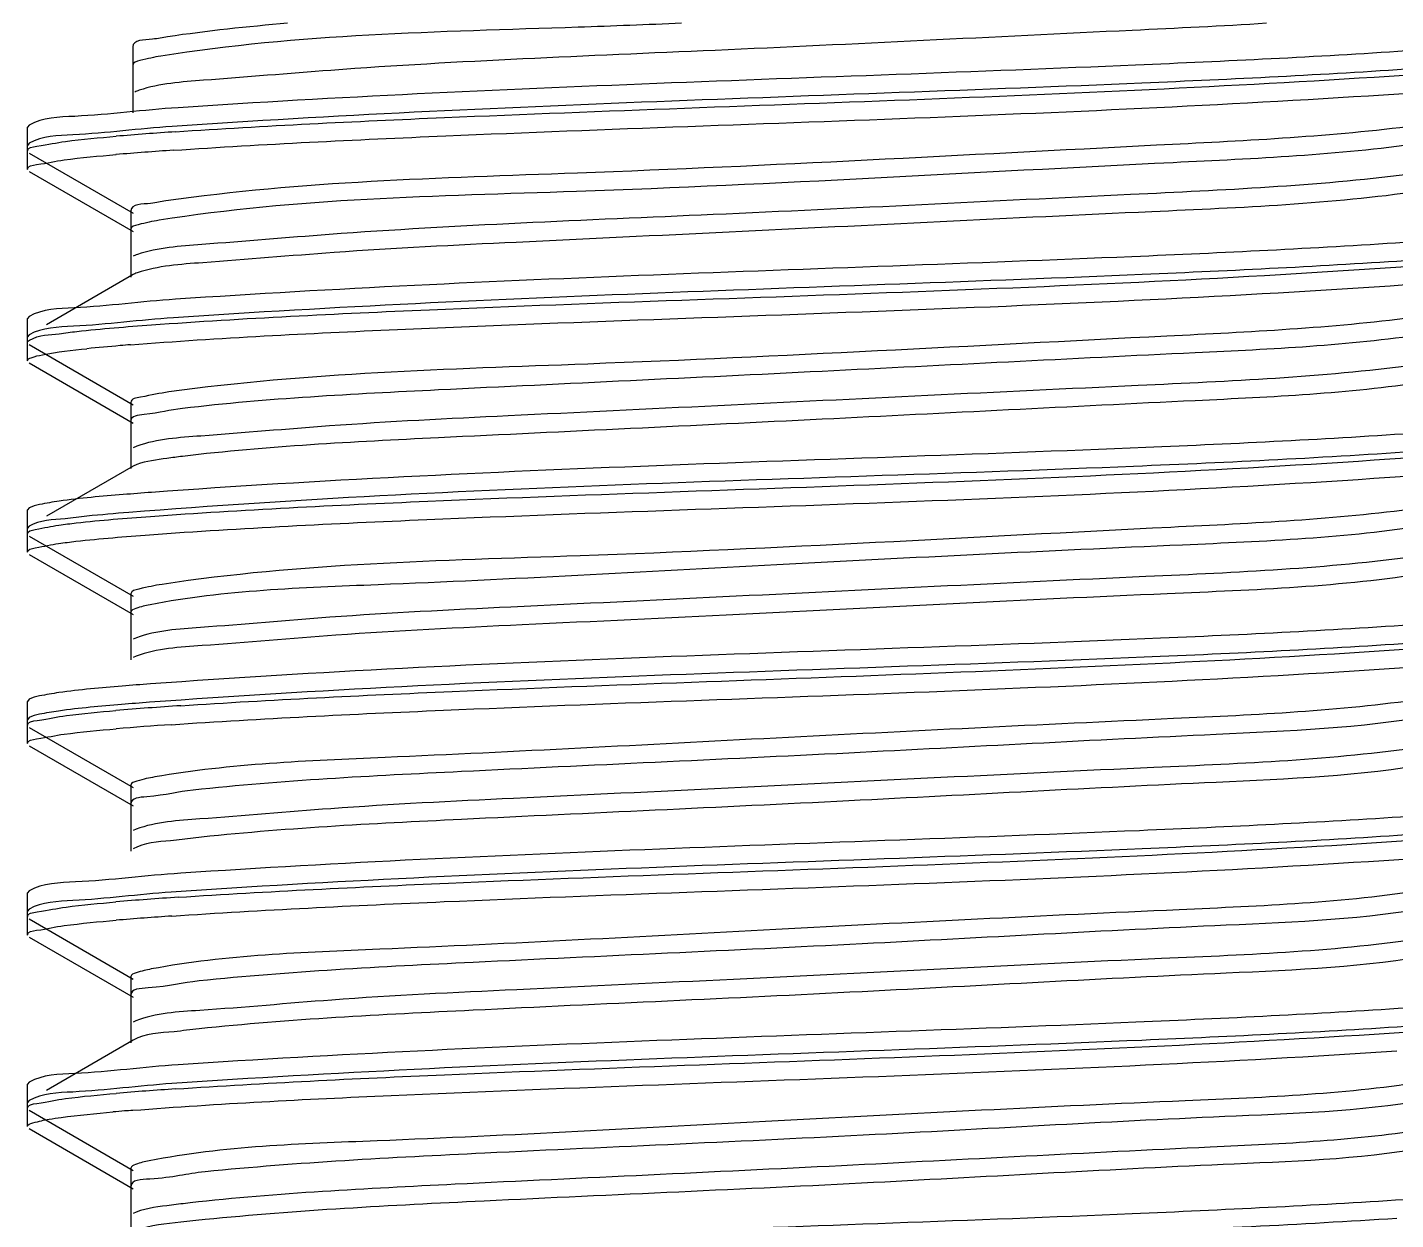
# Model space of a CAD drawing. Extents: x 27938 to 1507990, y 110129 to 923079.
# Drawn here: x 646950 to 647120.2, y 346337 to 346485.3 of the extents above; entities that cross this region are included whole.
import ezdxf

# ---------------------------------------------------------------- set-up
doc = ezdxf.new("R2010")
doc.units = 0
doc.header["$LTSCALE"] = 1000
doc.header["$MEASUREMENT"] = 0

msp = doc.modelspace()

# ---------------------------------------------------------------- linework, layer by layer
at = {"linetype": 'Continuous'}
for p, q in [((646963.11, 346482.87), (646963.11, 346476.92)), ((646963.11, 346480.59), (646963.11, 346474.64)), ((646950.22, 346473.13), (646950, 346472.87)), ((646950, 346469.89), (646950, 346472.87)), ((646950, 346469.89), (646950, 346472.87)), ((646950.22, 346470.85), (646950, 346470.59)), ((646950, 346467.61), (646950, 346470.59)), ((646950, 346467.61), (646950, 346470.59)), ((646950.22, 346469.63), (646963.15, 346462.15)), ((646950.22, 346467.35), (646963.15, 346459.87)), ((646962.89, 346462.45), (646962.89, 346456.49)), ((646962.89, 346460.17), (646962.89, 346454.22)), ((646963.15, 346454.52), (646952.39, 346448.29)), ((646950.22, 346449.31), (646950, 346449.05)), ((646950, 346446.08), (646950, 346449.05)), ((646950, 346446.08), (646950, 346449.05)), ((646950.22, 346447.03), (646950, 346446.77)), ((646950, 346443.8), (646950, 346446.77)), ((646950, 346443.8), (646950, 346446.77)), ((646950.22, 346445.82), (646963.15, 346438.33)), ((646950.22, 346443.54), (646963.15, 346436.05)), ((646962.89, 346438.63), (646962.89, 346432.68)), ((646962.89, 346436.36), (646962.89, 346430.4)), ((646963.62, 346433.19), (646963.15, 346432.98)), ((646963.15, 346430.7), (646952.39, 346424.48)), ((646963.6, 346430.9), (646963.15, 346430.7)), ((646950.22, 346425.5), (646950, 346425.24)), ((646950, 346422.26), (646950, 346425.24)), ((646950, 346422.26), (646950, 346425.24)), ((646950.22, 346423.22), (646950, 346422.96)), ((646950, 346419.98), (646950, 346422.96)), ((646950, 346419.98), (646950, 346422.96)), ((646950.22, 346422), (646963.15, 346414.52)), ((646950.22, 346419.72), (646963.15, 346412.24)), ((646962.89, 346414.82), (646962.89, 346408.87)), ((646962.89, 346412.54), (646962.89, 346406.59)), ((646963.56, 346409.35), (646963.15, 346409.17)), ((646963.55, 346407.07), (646963.15, 346406.89)), ((646950.22, 346401.69), (646950, 346401.43)), ((646950, 346398.45), (646950, 346401.43)), ((646950, 346398.45), (646950, 346401.43)), ((646950.22, 346399.41), (646950, 346399.15)), ((646950, 346396.17), (646950, 346399.15)), ((646950, 346396.17), (646950, 346399.15)), ((646950.22, 346398.19), (646963.15, 346390.71)), ((646950.22, 346395.91), (646963.15, 346388.43)), ((646962.89, 346391.01), (646962.89, 346385.06)), ((646962.89, 346388.73), (646962.89, 346382.78)), ((646963.52, 346385.52), (646963.15, 346385.36)), ((646950.22, 346377.87), (646950, 346377.61)), ((646950, 346374.64), (646950, 346377.61)), ((646950, 346374.64), (646950, 346377.61)), ((646950.22, 346375.6), (646950, 346375.34)), ((646950, 346372.36), (646950, 346375.34)), ((646950, 346372.36), (646950, 346375.34)), ((646950.22, 346374.38), (646963.15, 346366.89)), ((646950.22, 346372.1), (646963.15, 346364.62)), ((646962.89, 346367.2), (646962.89, 346361.24)), ((646962.89, 346364.92), (646962.89, 346358.96)), ((646963.48, 346361.7), (646963.15, 346361.54)), ((646963.15, 346359.27), (646952.39, 346353.04)), ((646950.22, 346354.06), (646950, 346353.8)), ((646950, 346350.82), (646950, 346353.8)), ((646950, 346350.82), (646950, 346353.8)), ((646950.22, 346351.78), (646950, 346351.52)), ((646950, 346348.55), (646950, 346351.52)), ((646950, 346348.55), (646950, 346351.52)), ((646950.22, 346350.56), (646963.15, 346343.08)), ((646950.22, 346348.29), (646963.15, 346340.8)), ((646962.89, 346343.38), (646962.89, 346337.43)), ((646962.89, 346341.1), (646962.89, 346335.15)), ((646963.54, 346337.91), (646963.15, 346337.73))]:
    msp.add_line(p, q, dxfattribs=at)
for centre, radius, start, end in [((646995.97, 346055.72), 417.47, 93.783, 94.8009), ((646995.58, 346058.44), 412.46, 93.8102, 94.8059), ((646979.06, 346232.48), 213.92, 94.7007, 95.8096), ((646988.7, 346119.48), 327.34, 94.5302, 94.7613), ((646996.83, 345973.52), 428.27, 93.7148, 94.7991), ((646995.24, 345991.32), 408.13, 93.8414, 94.804), ((646996.42, 345954.9), 423.07, 93.7475, 94.7999), ((646995.35, 345966.07), 409.57, 93.8303, 94.8051), ((646995.99, 345936.48), 417.65, 93.7819, 94.8008), ((646985.5, 346063.07), 288.36, 94.6548, 94.9427), ((646989.75, 346011.03), 340.57, 94.4875, 94.6577)]:
    msp.add_arc(centre, radius, start, end, dxfattribs=at)
for points, knots in [([(647104.16, 346485.78), (647098.59, 346485.42), (647075.7, 346484.36), (647036.96, 346482.36), (646998.32, 346480.91), (646974.56, 346478.85), (646966.47, 346478.3), (646963.91, 346477.45)], [0.1128028, 0.1128028, 0.1128028, 0.1128028, 0.2183399, 0.5463795, 0.8484707, 0.9488124, 1, 1, 1, 1]), ([(647031.4, 346485.78), (647027.11, 346485.6), (647005.47, 346484.76), (646983.74, 346484.44), (646966.61, 346481.7)], [0.5868121, 0.5868121, 0.5868121, 0.5868121, 0.6687512, 1, 1, 1, 1]), ([(646967.44, 346484.11), (646966.81, 346484.02), (646965.59, 346483.67), (646963.11, 346483.74), (646963.11, 346482.87)], [0, 0, 0, 0, 0.421799, 1, 1, 1, 1]), ([(647121.57, 346482.34), (647110.35, 346481.59), (647059.41, 346479.15), (647008.41, 346477.93), (646968.75, 346475.28)], [0, 0, 0, 0, 0.220591, 1, 1, 1, 1]), ([(646966.61, 346481.7), (646965.73, 346481.56), (646964.79, 346481.33), (646963.11, 346480.94), (646963.11, 346480.59)], [0, 0, 0, 0, 0.719897, 1, 1, 1, 1]), ([(647122.52, 346480.13), (647111.24, 346479.36), (647059.73, 346476.88), (647008.16, 346475.69), (646968, 346472.95)], [0, 0, 0, 0, 0.219185, 1, 1, 1, 1]), ([(646968.43, 346472.29), (646979.57, 346473.04), (647030.52, 346475.49), (647081.53, 346476.72), (647121.27, 346479.34)], [0, 0, 0, 0, 0.218984, 1, 1, 1, 1]), ([(646963.91, 346477.45), (646963.8, 346477.41), (646963.62, 346477.35), (646963.45, 346477.26), (646963.37, 346477.22)], [0, 0, 0, 0, 0.556917, 1, 1, 1, 1]), ([(646968.17, 346469.99), (646979.46, 346470.75), (647030.9, 346473.23), (647082.4, 346474.42), (647122.49, 346477.15)], [0, 0, 0, 0, 0.21965, 1, 1, 1, 1]), ([(646968.75, 346475.28), (646964.46, 346475), (646958.45, 346474.17), (646951.89, 346474.08), (646950.23, 346473.13)], [0, 0, 0, 0, 0.691053, 1, 1, 1, 1]), ([(646968, 346472.95), (646963.88, 346472.67), (646958.12, 346471.88), (646951.83, 346471.77), (646950.23, 346470.85)], [0, 0, 0, 0, 0.690337, 1, 1, 1, 1]), ([(647121.73, 346472.91), (647111.37, 346471.63), (647076.87, 346469.98), (647025.43, 346467.06), (646984.15, 346466.12), (646967.22, 346463.68)], [0, 0, 0, 0, 0.20233, 0.668453, 1, 1, 1, 1]), ([(646950, 346469.89), (646950, 346470.33), (646952.36, 346470.61), (646953.55, 346470.94), (646954.74, 346471.09)], [0, 0, 0, 0, 0.271038, 1, 1, 1, 1]), ([(647123.2, 346470.83), (647113.05, 346469.38), (647077.99, 346467.87), (647025.83, 346464.63), (646983.52, 346464.01), (646966.39, 346461.28)], [0, 0, 0, 0, 0.19563, 0.668751, 1, 1, 1, 1]), ([(646950, 346467.61), (646950, 346468.04), (646952.28, 346468.33), (646953.43, 346468.64), (646954.58, 346468.79)], [0, 0, 0, 0, 0.271539, 1, 1, 1, 1]), ([(647121.73, 346466.96), (647110.29, 346465.54), (647081.42, 346464.24), (647036.73, 346461.93), (646998.09, 346460.48), (646974.34, 346458.43), (646966.25, 346457.87), (646963.68, 346457.02)], [0, 0, 0, 0, 0.21834, 0.54638, 0.848471, 0.948812, 1, 1, 1, 1]), ([(646967.22, 346463.68), (646966.59, 346463.59), (646965.36, 346463.24), (646962.89, 346463.32), (646962.89, 346462.45)], [0, 0, 0, 0, 0.421799, 1, 1, 1, 1]), ([(647123.2, 346464.88), (647112.17, 346463.3), (647083.45, 346462.11), (647046, 346460.2), (647012.1, 346458.6), (646990.22, 346457.54), (646974.58, 346456.15), (646966.26, 346455.62), (646963.65, 346454.73)], [0, 0, 0, 0, 0.208967, 0.538107, 0.703891, 0.84582, 0.948226, 1, 1, 1, 1]), ([(646966.39, 346461.28), (646965.5, 346461.14), (646964.56, 346460.91), (646962.89, 346460.52), (646962.89, 346460.17)], [0, 0, 0, 0, 0.719897, 1, 1, 1, 1]), ([(647121.27, 346458.51), (647109.99, 346457.76), (647059.05, 346455.33), (647008.04, 346454.12), (646968.43, 346451.45)], [0, 0, 0, 0, 0.221599, 1, 1, 1, 1]), ([(646963.68, 346457.02), (646963.58, 346456.99), (646963.4, 346456.92), (646963.22, 346456.84), (646963.15, 346456.8)], [0, 0, 0, 0, 0.556917, 1, 1, 1, 1]), ([(646965.46, 346448.27), (646976.98, 346449.1), (647030.31, 346451.7), (647083.72, 346452.75), (647125.46, 346455.82)], [0, 0, 0, 0, 0.216246, 1, 1, 1, 1]), ([(647122.49, 346456.31), (647111.24, 346455.55), (647059.8, 346453.07), (647008.3, 346451.87), (646968.17, 346449.15)], [0, 0, 0, 0, 0.219069, 1, 1, 1, 1]), ([(646962.85, 346445.79), (646973.9, 346446.66), (647027.47, 346449.31), (647081.09, 346450.44), (647123.52, 346453.41)], [0, 0, 0, 0, 0.20676, 1, 1, 1, 1]), ([(646963.65, 346454.73), (646963.55, 346454.7), (646963.38, 346454.63), (646963.22, 346454.56), (646963.15, 346454.52)], [0, 0, 0, 0, 0.55453, 1, 1, 1, 1]), ([(646968.43, 346451.45), (646964.21, 346451.17), (646958.31, 346450.35), (646951.87, 346450.26), (646950.23, 346449.31)], [0, 0, 0, 0, 0.69074, 1, 1, 1, 1]), ([(646968.17, 346449.15), (646964.02, 346448.87), (646958.19, 346448.07), (646951.84, 346447.96), (646950.23, 346447.03)], [0, 0, 0, 0, 0.690525, 1, 1, 1, 1]), ([(646953.96, 346447.17), (646954.69, 346447.28), (646958.52, 346447.74), (646962.36, 346448.04), (646965.46, 346448.27)], [0, 0, 0, 0, 0.191579, 1, 1, 1, 1]), ([(647122.33, 346449.18), (647112.2, 346447.85), (647077.93, 346446.24), (647026.42, 346443.33), (646984.86, 346442.3), (646967.61, 346439.92)], [0, 0, 0, 0, 0.197662, 0.663013, 1, 1, 1, 1]), ([(646950, 346446.08), (646950, 346446.2), (646951.41, 346447.09), (646952.71, 346447), (646953.96, 346447.17)], [0, 0, 0, 0, 0.088851, 1, 1, 1, 1]), ([(647123.72, 346447.09), (647114.32, 346445.67), (647089.29, 346444.54), (647048.46, 346442.42), (647006.44, 346440.44), (646979.87, 346439.12), (646969.3, 346437.86)], [0, 0, 0, 0, 0.184318, 0.484662, 0.793435, 1, 1, 1, 1]), ([(646950, 346443.8), (646950, 346444), (646950.84, 346444.33), (646951.4, 346444.45), (646951.87, 346444.55)], [0, 0, 0, 0, 0.292788, 1, 1, 1, 1]), ([(647122.33, 346443.22), (647111.01, 346441.75), (647082.14, 346440.47), (647044.64, 346438.62), (647011.11, 346437.01), (646989.62, 346435.97), (646974.3, 346434.59), (646966.16, 346434.07), (646963.62, 346433.19)], [0, 0, 0, 0, 0.21516, 0.544196, 0.7084, 0.848448, 0.949211, 1, 1, 1, 1]), ([(646967.61, 346439.92), (646966.43, 346439.76), (646965.22, 346439.44), (646962.89, 346439.09), (646962.89, 346438.63)], [0, 0, 0, 0, 0.72583, 1, 1, 1, 1]), ([(647123.72, 346441.14), (647114.32, 346439.72), (647089.29, 346438.58), (647048.46, 346436.46), (647006.44, 346434.49), (646979.87, 346433.17), (646969.3, 346431.91)], [0, 0, 0, 0, 0.184318, 0.484662, 0.793435, 1, 1, 1, 1]), ([(646969.3, 346437.86), (646967.7, 346437.67), (646966.12, 346437.21), (646962.89, 346436.95), (646962.89, 346436.36)], [0, 0, 0, 0, 0.729301, 1, 1, 1, 1]), ([(647125.46, 346434.99), (647114.03, 346434.14), (647060.69, 346431.54), (647007.28, 346430.48), (646965.46, 346427.43)], [0, 0, 0, 0, 0.214632, 1, 1, 1, 1]), ([(647123.52, 346432.57), (647111.57, 346431.73), (647057.94, 346429.14), (647004.21, 346428.26), (646962.63, 346424.93)], [0, 0, 0, 0, 0.22323, 1, 1, 1, 1]), ([(646969.3, 346431.91), (646968.65, 346431.83), (646966.74, 346431.57), (646964.8, 346431.32), (646963.6, 346430.9)], [0, 0, 0, 0, 0.338076, 1, 1, 1, 1]), ([(646965.3, 346424.44), (646976.79, 346425.28), (647030.16, 346427.88), (647083.61, 346428.93), (647125.4, 346432.01)], [0, 0, 0, 0, 0.215731, 1, 1, 1, 1]), ([(646965.21, 346422.16), (646976.7, 346423), (647030.09, 346425.6), (647083.55, 346426.65), (647125.37, 346429.73)], [0, 0, 0, 0, 0.215475, 1, 1, 1, 1]), ([(646953.96, 346426.34), (646953.15, 346426.22), (646951.9, 346426.01), (646950.62, 346425.73), (646950.23, 346425.5)], [0, 0, 0, 0, 0.644174, 1, 1, 1, 1]), ([(646965.46, 346427.43), (646964.28, 346427.34), (646960.45, 346427.05), (646956.61, 346426.71), (646953.96, 346426.34)], [0, 0, 0, 0, 0.307205, 1, 1, 1, 1]), ([(646957.41, 346424.47), (646956.5, 346424.37), (646954.12, 346424.03), (646951.54, 346423.98), (646950.22, 346423.22)], [0, 0, 0, 0, 0.375236, 1, 1, 1, 1]), ([(646953.92, 346423.35), (646954.64, 346423.46), (646958.42, 346423.92), (646962.22, 346424.22), (646965.3, 346424.44)], [0, 0, 0, 0, 0.191511, 1, 1, 1, 1]), ([(647122.89, 346425.44), (647112.75, 346424.04), (647077.94, 346422.48), (647026, 346419.37), (646983.95, 346418.6), (646966.77, 346415.99)], [0, 0, 0, 0, 0.196452, 0.666888, 1, 1, 1, 1]), ([(646950, 346422.26), (646950, 346422.64), (646951.92, 346422.95), (646952.93, 346423.22), (646953.92, 346423.35)], [0, 0, 0, 0, 0.274232, 1, 1, 1, 1]), ([(647124.2, 346423.36), (647114.13, 346421.73), (647087.03, 346420.66), (647043.52, 346418.47), (647000.76, 346416.06), (646974.58, 346415.26), (646965.26, 346413.45)], [0, 0, 0, 0, 0.192134, 0.50924, 0.821185, 1, 1, 1, 1]), ([(646950, 346419.98), (646950, 346420.36), (646951.91, 346420.67), (646952.91, 346420.93), (646953.89, 346421.07)], [0, 0, 0, 0, 0.274372, 1, 1, 1, 1]), ([(646953.89, 346421.07), (646954.6, 346421.17), (646958.37, 346421.63), (646962.15, 346421.93), (646965.21, 346422.16)], [0, 0, 0, 0, 0.191416, 1, 1, 1, 1]), ([(647122.89, 346419.49), (647111.72, 346417.94), (647082.85, 346416.72), (647045.27, 346414.83), (647011.45, 346413.22), (646989.72, 346412.18), (646974.29, 346410.76), (646966.09, 346410.26), (646963.56, 346409.35)], [0, 0, 0, 0, 0.211837, 0.541782, 0.707159, 0.848243, 0.949504, 1, 1, 1, 1]), ([(647124.2, 346417.4), (647113.51, 346415.67), (647084.84, 346414.64), (647047.32, 346412.62), (647012.86, 346411.01), (646990.5, 346409.95), (646974.61, 346408.5), (646966.15, 346408.01), (646963.55, 346407.07)], [0, 0, 0, 0, 0.201859, 0.53258, 0.70075, 0.844896, 0.948529, 1, 1, 1, 1]), ([(646966.77, 346415.99), (646965.8, 346415.84), (646964.77, 346415.59), (646962.89, 346415.2), (646962.89, 346414.82)], [0, 0, 0, 0, 0.722107, 1, 1, 1, 1]), ([(646965.26, 346413.45), (646964.66, 346413.34), (646963.97, 346413.18), (646962.89, 346412.79), (646962.89, 346412.54)], [0, 0, 0, 0, 0.710182, 1, 1, 1, 1]), ([(647125.4, 346411.17), (647113.94, 346410.33), (647060.57, 346407.72), (647007.12, 346406.67), (646965.3, 346403.6)], [0, 0, 0, 0, 0.214988, 1, 1, 1, 1]), ([(647125.37, 346408.89), (647113.9, 346408.05), (647060.51, 346405.44), (647007.04, 346404.39), (646965.21, 346401.32)], [0, 0, 0, 0, 0.215162, 1, 1, 1, 1]), ([(646969.08, 346400.89), (646980.33, 346401.64), (647031.27, 346404.08), (647082.26, 346405.29), (647121.9, 346407.95)], [0, 0, 0, 0, 0.221083, 1, 1, 1, 1]), ([(646967.89, 346398.53), (646979.18, 346399.3), (647030.74, 346401.79), (647082.37, 346402.97), (647122.59, 346405.72)], [0, 0, 0, 0, 0.219074, 1, 1, 1, 1]), ([(646953.92, 346402.52), (646953.11, 346402.4), (646951.88, 346402.19), (646950.62, 346401.91), (646950.23, 346401.69)], [0, 0, 0, 0, 0.643682, 1, 1, 1, 1]), ([(646965.3, 346403.6), (646964.13, 346403.52), (646960.33, 346403.22), (646956.53, 346402.88), (646953.92, 346402.52)], [0, 0, 0, 0, 0.307292, 1, 1, 1, 1]), ([(646965.21, 346401.32), (646964.05, 346401.23), (646960.27, 346400.94), (646956.49, 346400.6), (646953.89, 346400.23)], [0, 0, 0, 0, 0.307396, 1, 1, 1, 1]), ([(647123.43, 346401.7), (647113.23, 346400.21), (647086.38, 346399.03), (647043.41, 346396.92), (647001.19, 346394.64), (646975.29, 346393.67), (646965.85, 346392.03)], [0, 0, 0, 0, 0.195819, 0.509469, 0.817855, 1, 1, 1, 1]), ([(646950, 346398.45), (646950, 346398.91), (646952.44, 346399.18), (646953.65, 346399.51), (646954.87, 346399.67)], [0, 0, 0, 0, 0.270597, 1, 1, 1, 1]), ([(646953.89, 346400.23), (646953.09, 346400.12), (646951.86, 346399.91), (646950.61, 346399.63), (646950.23, 346399.41)], [0, 0, 0, 0, 0.64337, 1, 1, 1, 1]), ([(647124.66, 346399.62), (647115.83, 346398.09), (647091.55, 346397.1), (647051.38, 346394.88), (647008.93, 346392.97), (646981.72, 346391.59), (646970.64, 346390.39)], [0, 0, 0, 0, 0.17416, 0.470646, 0.783277, 1, 1, 1, 1]), ([(646950, 346396.17), (646950, 346396.6), (646952.27, 346396.89), (646953.42, 346397.2), (646954.56, 346397.35)], [0, 0, 0, 0, 0.271622, 1, 1, 1, 1]), ([(647123.43, 346395.75), (647112.41, 346394.14), (647083.56, 346392.98), (647045.93, 346391.04), (647011.81, 346389.42), (646989.85, 346388.38), (646974.3, 346386.93), (646966.03, 346386.46), (646963.52, 346385.52)], [0, 0, 0, 0, 0.20838, 0.539161, 0.705719, 0.84788, 0.949708, 1, 1, 1, 1]), ([(647124.66, 346393.67), (647115.83, 346392.13), (647091.55, 346391.15), (647051.38, 346388.93), (647008.93, 346387.02), (646981.72, 346385.64), (646970.64, 346384.43)], [0, 0, 0, 0, 0.17416, 0.470646, 0.783277, 1, 1, 1, 1]), ([(646965.85, 346392.03), (646965.1, 346391.9), (646964.28, 346391.71), (646962.89, 346391.31), (646962.89, 346391.01)], [0, 0, 0, 0, 0.715949, 1, 1, 1, 1]), ([(646970.64, 346390.39), (646968.7, 346390.18), (646966.85, 346389.61), (646962.88, 346389.44), (646962.89, 346388.73)], [0, 0, 0, 0, 0.732984, 1, 1, 1, 1]), ([(647121.9, 346387.11), (647110.73, 346386.36), (647059.79, 346383.92), (647008.79, 346382.69), (646969.08, 346380.05)], [0, 0, 0, 0, 0.21953, 1, 1, 1, 1]), ([(646970.64, 346384.43), (646969.7, 346384.33), (646967.22, 346383.96), (646964.53, 346383.88), (646963.15, 346383.08)], [0, 0, 0, 0, 0.372158, 1, 1, 1, 1]), ([(647122.59, 346384.88), (647111.3, 346384.11), (647059.74, 346381.63), (647008.11, 346380.44), (646967.89, 346377.7)], [0, 0, 0, 0, 0.21912, 1, 1, 1, 1]), ([(646968.76, 346377.06), (646979.96, 346377.8), (647030.9, 346380.25), (647081.9, 346381.47), (647121.58, 346384.11)], [0, 0, 0, 0, 0.220054, 1, 1, 1, 1]), ([(646967.99, 346374.73), (646979.27, 346375.49), (647030.78, 346377.97), (647082.35, 346379.17), (647122.52, 346381.9)], [0, 0, 0, 0, 0.219245, 1, 1, 1, 1]), ([(646969.08, 346380.05), (646964.71, 346379.77), (646958.6, 346378.92), (646951.92, 346378.85), (646950.23, 346377.87)], [0, 0, 0, 0, 0.69136, 1, 1, 1, 1]), ([(646967.89, 346377.7), (646963.8, 346377.42), (646958.07, 346376.62), (646951.82, 346376.51), (646950.23, 346375.6)], [0, 0, 0, 0, 0.690221, 1, 1, 1, 1]), ([(647123.94, 346377.97), (647113.8, 346376.39), (647086.77, 346375.27), (647043.41, 346373.11), (647000.84, 346370.75), (646974.77, 346369.89), (646965.42, 346368.14)], [0, 0, 0, 0, 0.193633, 0.509715, 0.820379, 1, 1, 1, 1]), ([(646950, 346374.64), (646950, 346375.09), (646952.4, 346375.36), (646953.61, 346375.69), (646954.81, 346375.85)], [0, 0, 0, 0, 0.270794, 1, 1, 1, 1]), ([(647125.08, 346375.88), (647116.55, 346374.29), (647092.66, 346373.4), (647052.83, 346371.11), (647010.2, 346369.23), (646982.68, 346367.83), (646971.36, 346366.65)], [0, 0, 0, 0, 0.169059, 0.463606, 0.77817, 1, 1, 1, 1]), ([(646950, 346372.36), (646950, 346372.79), (646952.27, 346373.08), (646953.41, 346373.39), (646954.56, 346373.54)], [0, 0, 0, 0, 0.271623, 1, 1, 1, 1]), ([(647123.94, 346372.01), (647113.09, 346370.32), (647084.27, 346369.24), (647046.6, 346367.25), (647012.2, 346365.62), (646990, 346364.59), (646974.33, 346363.1), (646965.99, 346362.66), (646963.48, 346361.7)], [0, 0, 0, 0, 0.204799, 0.536352, 0.704101, 0.847377, 0.949834, 1, 1, 1, 1]), ([(647125.08, 346369.93), (647116.55, 346368.33), (647092.66, 346367.44), (647052.83, 346365.16), (647010.2, 346363.28), (646982.68, 346361.88), (646971.36, 346360.7)], [0, 0, 0, 0, 0.169059, 0.463606, 0.77817, 1, 1, 1, 1]), ([(646965.42, 346368.14), (646964.78, 346368.02), (646964.06, 346367.85), (646962.89, 346367.46), (646962.89, 346367.2)], [0, 0, 0, 0, 0.711978, 1, 1, 1, 1]), ([(646971.36, 346366.65), (646969.24, 346366.43), (646967.24, 346365.8), (646962.88, 346365.69), (646962.89, 346364.92)], [0, 0, 0, 0, 0.733874, 1, 1, 1, 1]), ([(647121.58, 346363.28), (647110.36, 346362.53), (647059.42, 346360.09), (647008.42, 346358.87), (646968.76, 346356.22)], [0, 0, 0, 0, 0.220558, 1, 1, 1, 1]), ([(646971.36, 346360.7), (646970.32, 346360.59), (646967.61, 346360.19), (646964.65, 346360.14), (646963.15, 346359.27)], [0, 0, 0, 0, 0.374179, 1, 1, 1, 1]), ([(647122.52, 346361.06), (647111.24, 346360.29), (647059.73, 346357.81), (647008.16, 346356.62), (646967.99, 346353.89)], [0, 0, 0, 0, 0.219186, 1, 1, 1, 1]), ([(646968.44, 346353.22), (646979.59, 346353.97), (647030.53, 346356.42), (647081.54, 346357.66), (647121.28, 346360.28)], [0, 0, 0, 0, 0.219018, 1, 1, 1, 1]), ([(646963.11, 346350.56), (646973.81, 346351.4), (647026.24, 346354), (647078.72, 346355.25), (647120.39, 346357.94)], [0, 0, 0, 0, 0.204514, 1, 1, 1, 1]), ([(646968.76, 346356.22), (646964.47, 346355.93), (646958.46, 346355.1), (646951.89, 346355.02), (646950.23, 346354.06)], [0, 0, 0, 0, 0.691063, 1, 1, 1, 1]), ([(646967.99, 346353.89), (646963.88, 346353.61), (646958.11, 346352.81), (646951.83, 346352.7), (646950.23, 346351.78)], [0, 0, 0, 0, 0.690332, 1, 1, 1, 1]), ([(647124.41, 346354.23), (647114.4, 346352.56), (647087.27, 346351.53), (647043.65, 346349.31), (647000.75, 346346.88), (646974.47, 346346.11), (646965.15, 346344.27)], [0, 0, 0, 0, 0.190819, 0.5086, 0.821571, 1, 1, 1, 1]), ([(646950, 346350.82), (646950, 346351.27), (646952.36, 346351.55), (646953.55, 346351.87), (646954.74, 346352.03)], [0, 0, 0, 0, 0.27103, 1, 1, 1, 1]), ([(647125.47, 346352.15), (647117.24, 346350.47), (647093.73, 346349.7), (647054.29, 346347.34), (647011.48, 346345.5), (646983.67, 346344.07), (646972.1, 346342.91)], [0, 0, 0, 0, 0.163938, 0.456535, 0.773032, 1, 1, 1, 1]), ([(646950, 346348.55), (646950, 346348.82), (646951.28, 346349.16), (646952.02, 346349.34), (646952.7, 346349.45)], [0, 0, 0, 0, 0.282056, 1, 1, 1, 1]), ([(646952.7, 346349.45), (646953.2, 346349.54), (646955.84, 346349.92), (646958.5, 346350.17), (646960.65, 346350.36)], [0, 0, 0, 0, 0.190856, 1, 1, 1, 1]), ([(647124.41, 346348.28), (647115.42, 346346.78), (647090.93, 346345.75), (647050.56, 346343.56), (647008.23, 346341.63), (646981.2, 346340.26), (646970.25, 346339.05)], [0, 0, 0, 0, 0.176994, 0.474556, 0.786113, 1, 1, 1, 1]), ([(647125.38, 346346.17), (647117.1, 346344.53), (647093.56, 346343.72), (647054.11, 346341.38), (647011.39, 346339.54), (646983.64, 346338.12), (646972.1, 346336.96)], [0, 0, 0, 0, 0.164905, 0.457517, 0.773479, 1, 1, 1, 1]), ([(646965.15, 346344.27), (646964.58, 346344.16), (646963.92, 346344.01), (646962.89, 346343.62), (646962.89, 346343.38)], [0, 0, 0, 0, 0.708966, 1, 1, 1, 1]), ([(646972.1, 346342.91), (646969.8, 346342.68), (646967.64, 346341.98), (646962.88, 346341.94), (646962.89, 346341.1)], [0, 0, 0, 0, 0.733597, 1, 1, 1, 1]), ([(647121.28, 346339.44), (647110.01, 346338.7), (647059.06, 346336.26), (647008.05, 346335.05), (646968.44, 346332.39)], [0, 0, 0, 0, 0.221566, 1, 1, 1, 1]), ([(646970.25, 346339.05), (646969.47, 346338.96), (646967.23, 346338.66), (646964.93, 346338.42), (646963.54, 346337.91)], [0, 0, 0, 0, 0.346189, 1, 1, 1, 1]), ([(647120.39, 346337.11), (647108.32, 346336.33), (647055.84, 346333.82), (647003.27, 346332.89), (646962.94, 346329.71)], [0, 0, 0, 0, 0.230084, 1, 1, 1, 1]), ([(646972.1, 346336.96), (646971.1, 346336.86), (646968.25, 346336.52), (646965.34, 346336.27), (646963.58, 346335.64)], [0, 0, 0, 0, 0.349753, 1, 1, 1, 1])]:
    msp.add_open_spline(points, degree=3, knots=knots, dxfattribs=at)
for points in [[(646982.37, 346485.78), (646977.38, 346485.36), (646972.4, 346484.82), (646967.44, 346484.11)], [(646954.74, 346471.09), (646956.83, 346471.36), (646958.93, 346471.55), (646961.03, 346471.73)], [(646954.58, 346468.79), (646956.72, 346469.07), (646958.87, 346469.27), (646961.03, 346469.45)], [(646951.87, 346444.55), (646953.7, 346444.92), (646955.56, 346445.11), (646957.41, 346445.3)], [(646962.63, 346424.93), (646960.89, 346424.8), (646959.15, 346424.64), (646957.41, 346424.47)], [(646954.87, 346399.67), (646956.91, 346399.92), (646958.95, 346400.12), (646961, 346400.29)], [(646954.56, 346397.35), (646956.72, 346397.63), (646958.89, 346397.83), (646961.06, 346398.02)], [(646954.81, 346375.85), (646956.87, 346376.11), (646958.94, 346376.3), (646961.01, 346376.48)], [(646954.56, 346373.54), (646956.71, 346373.82), (646958.88, 346374.02), (646961.04, 346374.2)], [(646954.74, 346352.03), (646956.83, 346352.29), (646958.93, 346352.49), (646961.03, 346352.67)]]:
    msp.add_open_spline(points, degree=3, dxfattribs=at)

doc.saveas('drawing.dxf')
